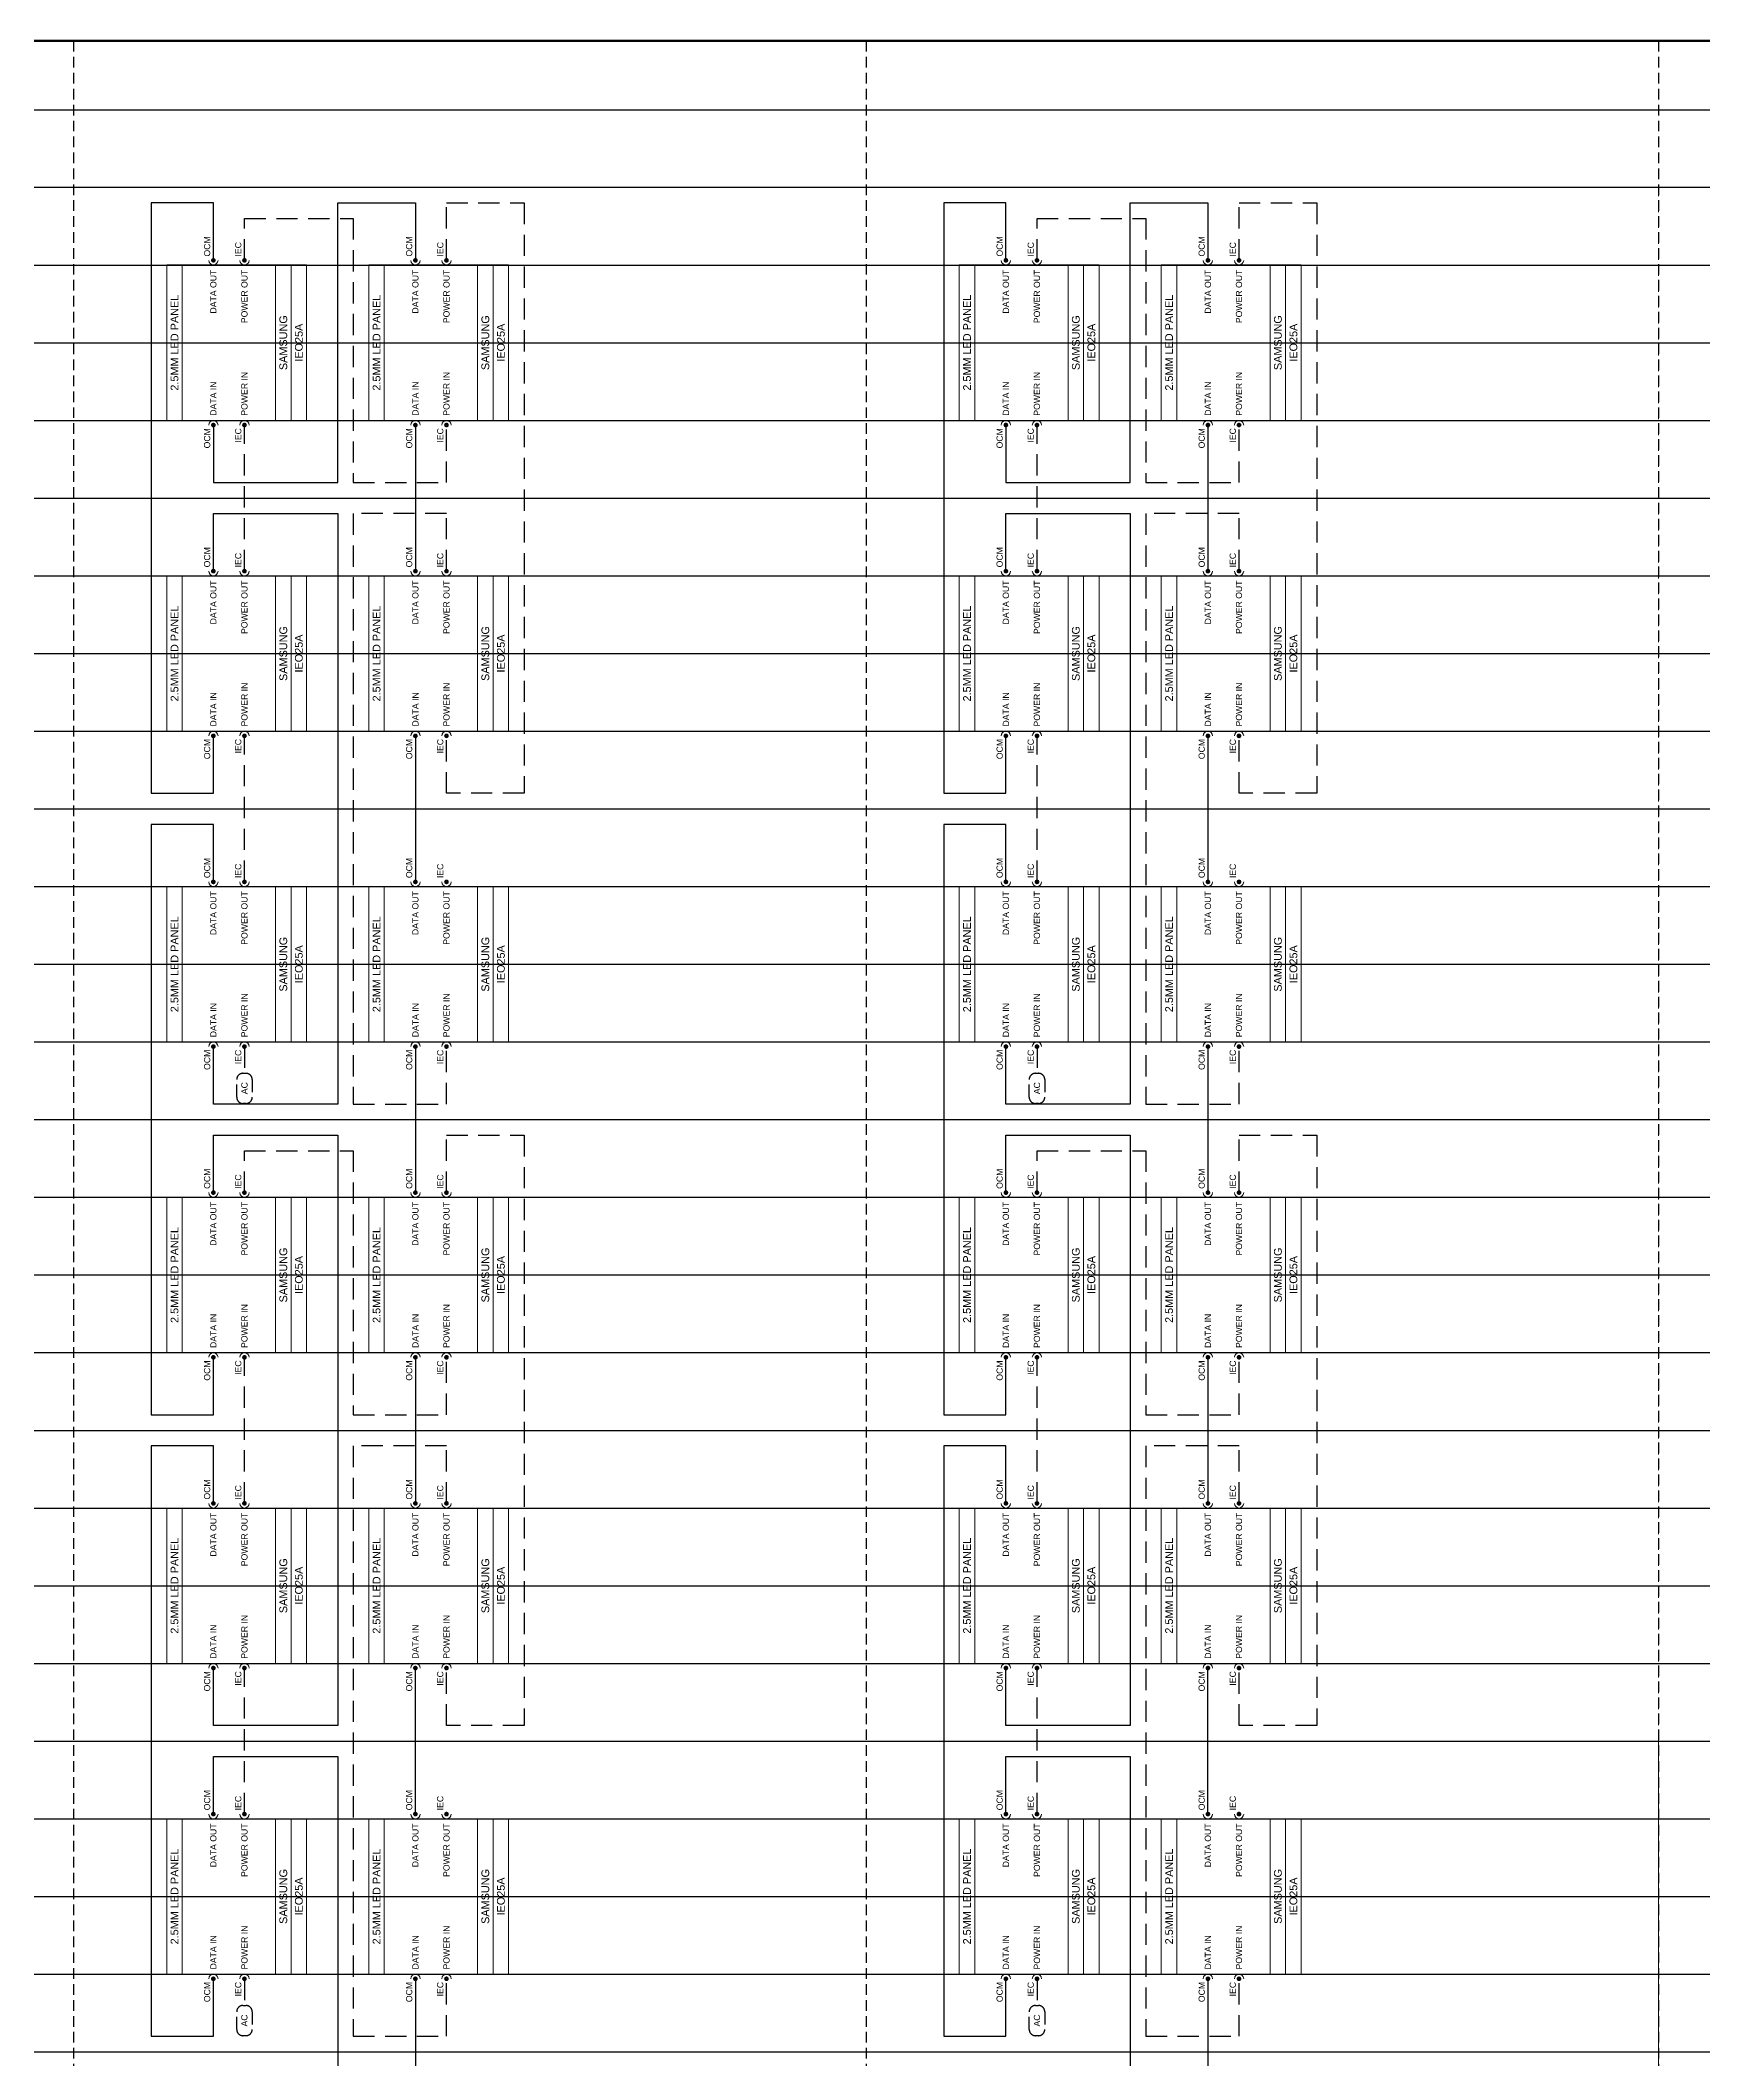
# Model space of a CAD drawing. Header units: millimetres. Extents: x 0 to 592, y -11 to 839.
# Drawn here: x 193.9 to 389.6, y 601.7 to 839.4 of the extents above; entities that cross this region are included whole.
import ezdxf
from ezdxf.enums import TextEntityAlignment as Align

# ---------------------------------------------------------------- set-up
doc = ezdxf.new("R2010")
doc.units = ezdxf.units.MM
doc.linetypes.add('DASHED', pattern=[0.75, 0.5, -0.25])
doc.linetypes.add('DASHED2', pattern=[0.375, 0.25, -0.125])
doc.layers.add('SC - 3 Core Flex', color=7, linetype='DASHED')
doc.layers.add('Text', color=7, linetype='Continuous')
doc.layers.add('SC - Equipment', color=7, linetype='Continuous', lineweight=13)
doc.layers.add('SC - Xlines', color=252, linetype='Continuous', plot=False)
doc.styles.get("Standard").update_dxf_attribs({"font": 'arial.ttf'})

# ---------------------------------------------------------------- blocks, each defined once
blk = doc.blocks.new('SAMSUNG LH025IEA - SCHEMATIC')
at = {"layer": 'SC - Equipment'}
for p, q in [((-25, 0), (25, 0)), ((-25, -45), (-25, 0)), ((25, 0), (25, -45)), ((25, -5), (-25, -5)), ((25, -35), (-25, -35)), ((25, -35), (-25, -35)), ((25, -40), (-25, -40)), ((25, -40), (-25, -40)), ((25, -40), (-25, -40)), ((25, -45), (-25, -45))]:
    blk.add_line(p, q, dxfattribs=at)
at = {"layer": 'SC - Equipment', "const_width": 0.7}
for points in [[(-26.1, -15, 1), (-26.9, -15, 1)], [(26.1, -15, -1), (26.9, -15, -1)], [(-26.1, -25, 1), (-26.9, -25, 1)], [(26.1, -25, -1), (26.9, -25, -1)]]:
    blk.add_lwpolyline(points, format="xyb", close=True, dxfattribs=at)
at = {"layer": 'SC - Equipment'}
for centre, start, end in [((-26.5, -15), 270, 90), ((26.5, -15), 90, 270), ((-26.5, -25), 270, 90), ((26.5, -25), 90, 270)]:
    blk.add_arc(centre, 1.5, start, end, dxfattribs=at)
at = {"ltscale": 5}
for tag, p in [('DESCRIPTION', (0, -2.5)), ('MAKE', (0, -37.5)), ('MODEL', (0, -42.5))]:
    blk.add_attdef(tag, text='', height=2.5, dxfattribs=at).set_placement(p, align=Align.MIDDLE_CENTER)
at = {"ltscale": 5, "flags": 1}
for tag, p in [('ROOM_TYPE', (45, -5)), ('LOCATION', (45, -10)), ('RACK_EQUIPMENT_(Y/N)', (45, -15)), ('POE(WATT)', (45, -35)), ('IP_(Y/N)', (45, -30)), ('AMP(@240V)', (45, -40)), ('WATT', (45, -45)), ('BTU/H', (45, -50)), ('WEIGHT(KG)', (45, -55)), ('TRANSFORMER_TAPS', (45, -60))]:
    blk.add_attdef(tag, p, '', height=2.5, dxfattribs=at)
blk.add_attdef('BRACKET', text='', height=2.5, dxfattribs=at).set_placement((0, -32.5), align=Align.MIDDLE_CENTER)
at = {"layer": 'SC - Equipment', "ltscale": 5, "char_height": 2}
for s, insert, width, attachment_point in [('OCM', (-27.5, -13), 5.7736, 6), ('OCM', (27.72, -13), 7.1748, 4), ('DATA IN', (-23.5, -15), 23.5, 4), ('DATA OUT', (23.5, -15), 23.5, 6), ('IEC', (-27.5, -23), 5.7736, 6), ('POWER IN', (-23.5, -25), 23.5, 4), ('POWER OUT', (23.5, -25), 23.5, 6), ('IEC', (27.72, -23), 7.1748, 4)]:
    blk.add_mtext(s, dxfattribs=dict(at, insert=insert, width=width, attachment_point=attachment_point))

msp = doc.modelspace()

# ---------------------------------------------------------------- linework, layer by layer
at = {"color": 31, "linetype": 'DASHED2', "ltscale": 5}
for p, q in [((197.78, 839.28), (197.78, 62.45)), ((291.06, 839.28), (291.06, 62.45)), ((384.34, 839.28), (384.34, 62.45))]:
    msp.add_line(p, q, dxfattribs=at)
at = {"linetype": 'Continuous', "ltscale": 5}
msp.add_lwpolyline([(-0.03, -0.01), (519.95, -0.01), (519.95, 839.36), (-0.03, 839.36)], close=True, dxfattribs=at)
at = {"ltscale": 5}
for points in [[(214.24, 813.46), (214.24, 820.23), (206.92, 820.23), (206.92, 750.72), (214.24, 750.72), (214.24, 757.49)], [(214.24, 794.07), (214.24, 787.3), (228.87, 787.3), (228.87, 820.23), (238.01, 820.23), (238.01, 813.46)], [(307.52, 813.46), (307.52, 820.23), (300.2, 820.23), (300.2, 750.72), (307.52, 750.72), (307.52, 757.49)], [(307.52, 794.07), (307.52, 787.3), (322.15, 787.3), (322.15, 820.23), (331.3, 820.23), (331.3, 813.46)], [(238.02, 794.07), (238.02, 776.88)], [(331.3, 794.07), (331.3, 776.88)], [(214.24, 776.88), (214.24, 783.65), (228.87, 783.65), (228.87, 714.14), (214.24, 714.14), (214.24, 720.91)], [(307.52, 776.88), (307.52, 783.65), (322.15, 783.65), (322.15, 714.14), (307.52, 714.14), (307.52, 720.91)], [(238.02, 757.49), (238.02, 740.3)], [(331.3, 757.49), (331.3, 740.3)], [(214.24, 740.3), (214.24, 747.06), (206.92, 747.06), (206.92, 677.56), (214.24, 677.56), (214.24, 684.33)], [(307.52, 740.3), (307.52, 747.06), (300.2, 747.06), (300.2, 677.56), (307.52, 677.56), (307.52, 684.33)], [(238.02, 720.91), (238.02, 703.71)], [(331.3, 720.91), (331.3, 703.71)], [(214.24, 703.71), (214.24, 710.48), (228.87, 710.48), (228.87, 640.98), (214.24, 640.98), (214.24, 647.74)], [(307.52, 703.71), (307.52, 710.48), (322.15, 710.48), (322.15, 640.98), (307.52, 640.98), (307.52, 647.74)], [(238.02, 684.33), (238.02, 667.13)], [(331.3, 684.33), (331.3, 667.13)], [(214.24, 667.13), (214.24, 673.9), (206.92, 673.9), (206.92, 604.4), (214.24, 604.4), (214.24, 611.16)], [(307.52, 667.13), (307.52, 673.9), (300.2, 673.9), (300.2, 604.4), (307.52, 604.4), (307.52, 611.16)], [(238.01, 630.55), (238.01, 647.74)], [(331.3, 630.55), (331.3, 647.74)], [(214.24, 630.55), (214.24, 637.32), (228.87, 637.32), (228.87, 567.81), (214.24, 567.81), (214.24, 574.58)], [(307.52, 630.55), (307.52, 637.32), (322.15, 637.32), (322.15, 567.81), (307.52, 567.81), (307.52, 574.58)], [(238.01, 611.16), (238.01, 593.97)], [(331.3, 611.16), (331.3, 593.97)]]:
    msp.add_lwpolyline(points, dxfattribs=at)
at = {"layer": 'SC - 3 Core Flex', "ltscale": 5}
for points in [[(241.67, 813.46), (241.67, 820.23), (250.82, 820.23), (250.82, 750.72), (241.67, 750.72), (241.67, 757.49)], [(334.96, 813.46), (334.96, 820.23), (344.1, 820.23), (344.1, 750.72), (334.96, 750.72), (334.96, 757.49)], [(217.9, 813.46), (217.9, 818.4), (230.7, 818.4), (230.7, 787.3), (241.67, 787.3), (241.67, 794.07)], [(311.18, 813.46), (311.18, 818.4), (323.98, 818.4), (323.98, 787.3), (334.96, 787.3), (334.96, 794.07)], [(217.9, 776.88), (217.9, 794.07)], [(311.18, 776.88), (311.18, 794.07)], [(241.67, 776.88), (241.67, 783.65), (230.7, 783.65), (230.7, 714.14), (241.67, 714.14), (241.67, 720.91)], [(334.96, 776.88), (334.96, 783.65), (323.98, 783.65), (323.98, 714.14), (334.96, 714.14), (334.96, 720.91)], [(217.9, 740.3), (217.9, 757.49)], [(311.18, 740.3), (311.18, 757.49)], [(217.9, 720.91), (217.9, 717.76)], [(311.18, 720.91), (311.18, 717.76)], [(217.89, 703.71), (217.89, 708.65), (230.7, 708.65), (230.7, 677.56), (241.67, 677.56), (241.67, 684.33)], [(241.67, 703.71), (241.67, 710.48), (250.82, 710.48), (250.82, 640.98), (241.67, 640.98), (241.67, 647.74)], [(311.18, 703.71), (311.18, 708.65), (323.98, 708.65), (323.98, 677.56), (334.96, 677.56), (334.96, 684.33)], [(334.96, 703.71), (334.96, 710.48), (344.1, 710.48), (344.1, 640.98), (334.96, 640.98), (334.96, 647.74)], [(217.89, 667.13), (217.89, 684.33)], [(311.18, 667.13), (311.18, 684.33)], [(241.67, 667.13), (241.67, 673.9), (230.7, 673.9), (230.7, 604.4), (241.67, 604.4), (241.67, 611.16)], [(334.96, 667.13), (334.96, 673.9), (323.98, 673.9), (323.98, 604.4), (334.96, 604.4), (334.96, 611.16)], [(217.89, 630.55), (217.89, 647.74)], [(311.18, 630.55), (311.18, 647.74)], [(217.89, 611.16), (217.89, 608.02)], [(311.18, 611.16), (311.18, 608.02)]]:
    msp.add_lwpolyline(points, dxfattribs=at)
at = {"layer": 'SC - 3 Core Flex', "ltscale": 3}
for points in [[(216.98, 714.95), (216.98, 717.03, -0.414214), (217.71, 717.76), (218.08, 717.76, -0.414214), (218.81, 717.03), (218.81, 714.95, -0.414214), (218.08, 714.21), (217.71, 714.21, -0.414214)], [(310.26, 714.95), (310.26, 717.03, -0.414214), (311, 717.76), (311.36, 717.76, -0.414214), (312.09, 717.03), (312.09, 714.95, -0.414214), (311.36, 714.21), (311, 714.21, -0.414214)], [(216.98, 605.2), (216.98, 607.29, -0.414214), (217.71, 608.02), (218.08, 608.02, -0.414214), (218.81, 607.29), (218.81, 605.2, -0.414214), (218.08, 604.47), (217.71, 604.47, -0.414214)], [(310.26, 605.2), (310.26, 607.29, -0.414214), (311, 608.02), (311.36, 608.02, -0.414214), (312.09, 607.29), (312.09, 605.2, -0.414214), (311.36, 604.47), (311, 604.47, -0.414214)]]:
    msp.add_lwpolyline(points, format="xyb", close=True, dxfattribs=at)
at = {"layer": 'SC - Equipment', "color": 251, "linetype": 'DASHED2', "ltscale": 5, "true_color": 0x636466}
for points in [[(18.52, 822.06), (18.52, 639.15), (384.34, 639.15), (384.34, 822.06)], [(18.53, 639.15), (18.53, 456.24), (384.34, 456.24), (384.34, 639.15)]]:
    msp.add_lwpolyline(points, close=True, dxfattribs=at)
at = {"layer": 'SC - Xlines', "ltscale": 5}
for points in [[(-0.03, 839.28), (519.95, 839.28)], [(-0.03, 822.06), (519.95, 822.06)], [(-0.03, 803.77), (519.95, 803.77)], [(-0.03, 785.48), (519.95, 785.48)], [(-0.03, 767.18), (519.95, 767.18)], [(-0.03, 748.89), (519.95, 748.89)], [(-0.03, 730.6), (519.95, 730.6)], [(-0.03, 712.31), (519.95, 712.31)], [(-0.03, 694.02), (519.95, 694.02)], [(-0.03, 675.73), (519.95, 675.73)], [(-0.03, 657.44), (519.95, 657.44)], [(-0.03, 639.15), (519.95, 639.15)], [(-0.03, 620.86), (519.95, 620.86)], [(-0.03, 602.57), (519.95, 602.57)]]:
    msp.add_lwpolyline(points, dxfattribs=at)
at = {"layer": 'SC - Xlines', "ltscale": 5, "transparency": 33554687}
msp.add_lwpolyline([(-0.03, 839.28), (519.95, 839.28), (519.95, -0.01)], dxfattribs=at)
msp.add_lwpolyline([(-0.03, 839.28), (519.95, 839.28), (519.95, -0.01)], dxfattribs=at)
at = {"layer": 'SC - Xlines', "color": 250, "ltscale": 5}
for points in [[(-0.03, 831.2), (519.95, 831.2)], [(-0.03, 812.91), (519.95, 812.91)], [(-0.03, 794.62), (519.95, 794.62)], [(-0.03, 776.33), (519.95, 776.33)], [(-0.03, 758.04), (519.95, 758.04)], [(-0.03, 739.75), (519.95, 739.75)], [(-0.03, 721.46), (519.95, 721.46)], [(-0.03, 703.17), (519.95, 703.17)], [(-0.03, 684.88), (519.95, 684.88)], [(-0.03, 666.58), (519.95, 666.58)], [(-0.03, 648.29), (519.95, 648.29)], [(-0.03, 630), (519.95, 630)], [(-0.03, 611.71), (519.95, 611.71)]]:
    msp.add_lwpolyline(points, dxfattribs=at)

# ---------------------------------------------------------------- block references
at = {"ltscale": 5, "xscale": 0.3658170094211283, "yscale": 0.3658170094211283, "zscale": 0.3658170094211283, "rotation": 90.00000000000001}
for p in [(208.75, 803.77), (232.53, 803.77), (302.03, 803.77), (325.81, 803.77), (208.75, 767.18), (232.53, 767.18), (302.03, 767.18), (325.81, 767.18), (208.75, 730.6), (232.53, 730.6), (302.03, 730.6), (325.81, 730.6), (208.75, 694.02), (232.53, 694.02), (302.03, 694.02), (325.81, 694.02), (208.75, 657.44), (232.53, 657.44), (302.03, 657.44), (325.81, 657.44), (208.75, 620.86), (232.53, 620.86), (302.03, 620.86), (325.81, 620.86)]:
    msp.add_blockref('SAMSUNG LH025IEA - SCHEMATIC', p, dxfattribs=at).add_auto_attribs({'DESCRIPTION': '2.5MM LED PANEL', 'MAKE': 'SAMSUNG', 'MODEL': 'IEO25A'})

# ---------------------------------------------------------------- texts
at = {"layer": 'Text', "char_height": 0.732, "width": 52.6671, "attachment_point": 5, "rotation": 90}
for insert in [(217.9, 716.01), (311.18, 716.01), (217.89, 606.26), (311.18, 606.26)]:
    msp.add_mtext('AC', dxfattribs=dict(at, insert=insert))

doc.saveas('drawing.dxf')
